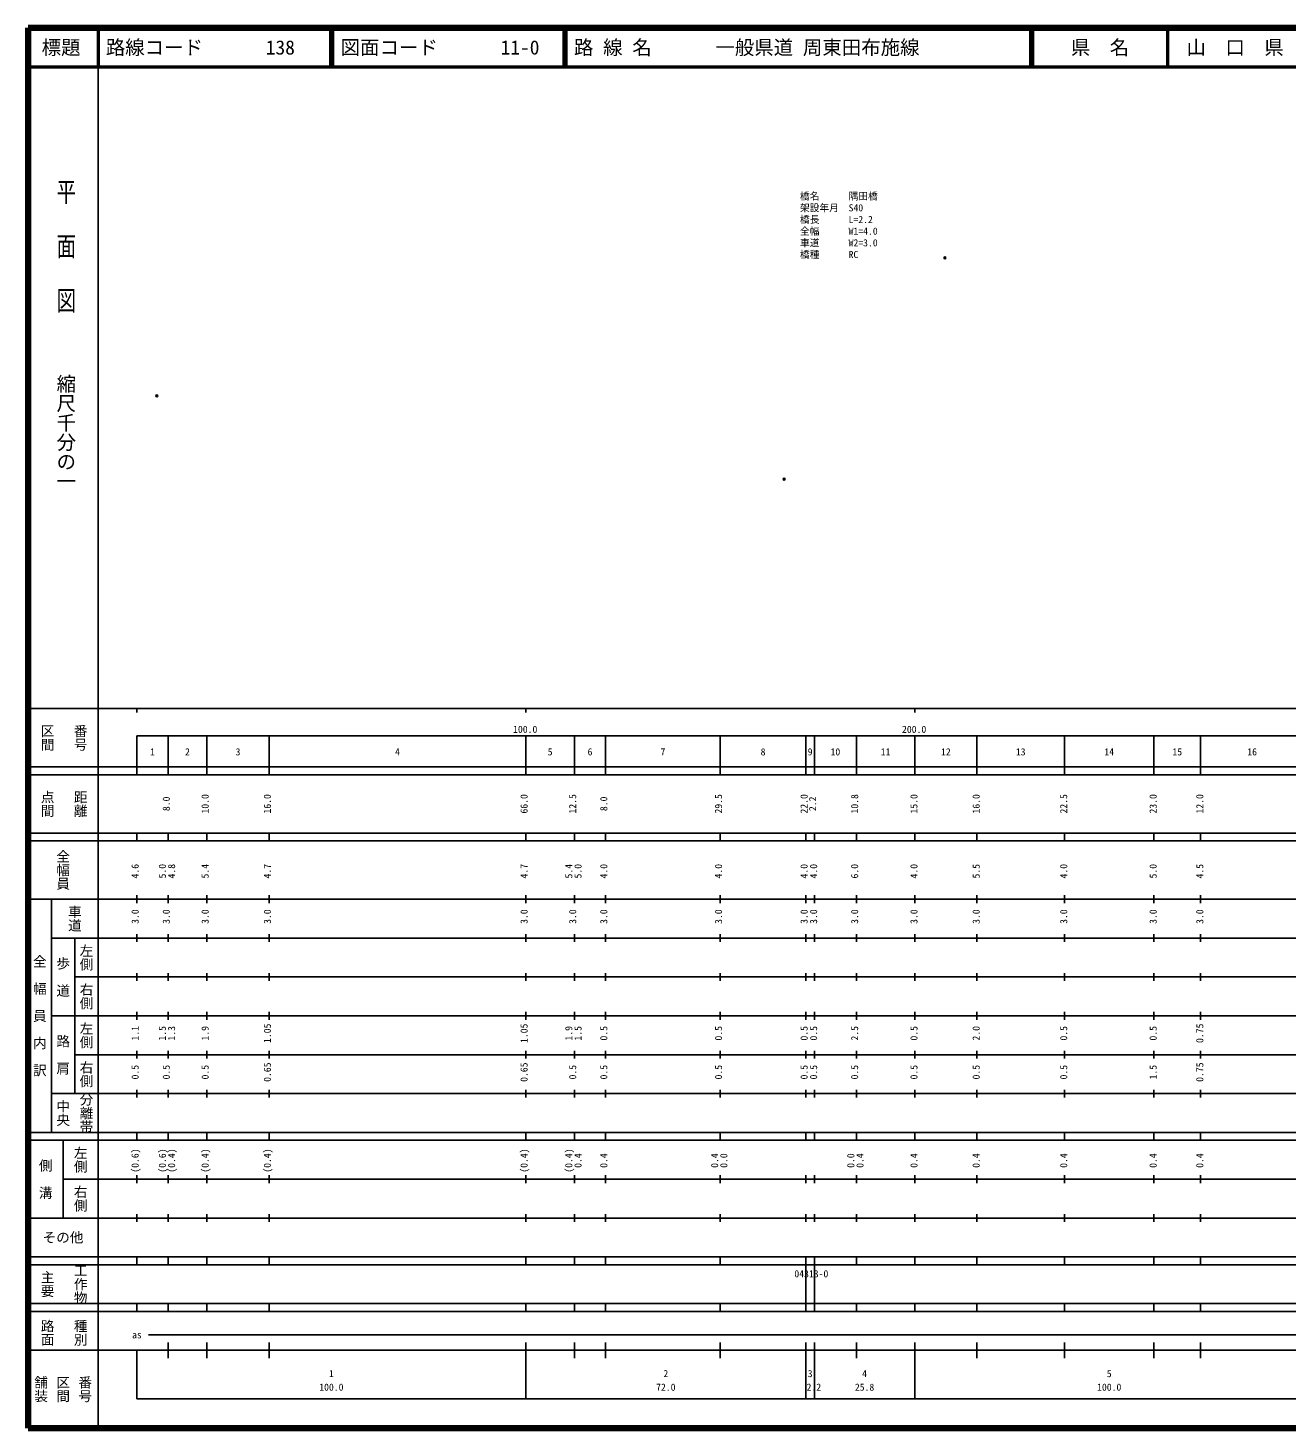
# Model space of a CAD drawing. Units: millimetres on the paper. Extents: x 40 to 680, y 20 to 380.
# Drawn here: x 40 to 363.7, y 20 to 380 of the extents above; entities that cross this region are included whole.
import ezdxf
from ezdxf.enums import TextEntityAlignment as Align

# ---------------------------------------------------------------- set-up
doc = ezdxf.new("R2010")
doc.units = ezdxf.units.MM
doc.header["$PDMODE"] = 32
doc.header["$PDSIZE"] = 0.5
for name, color, linetype in [('M-OTRS', 6, 'Continuous'), ('M-STR-HTXT', 7, 'Continuous'), ('M-TTL-TXT', 7, 'Continuous')]:
    doc.layers.add(name, color=color, linetype=linetype)
for name, color, linetype, lineweight in [('M-TTL', 2, 'Continuous', 140), ('M-TTL-BAND', 7, 'Continuous', 25), ('M-TTL-LINE', 7, 'Continuous', 50)]:
    doc.layers.add(name, color=color, linetype=linetype, lineweight=lineweight)
doc.styles.add('@ＭＳ ゴシック', font='')
doc.styles.add('ＭＳ ゴシック', font='')
doc.styles.get('@ＭＳ ゴシック').set_extended_font_data('@MS Gothic')
doc.styles.get('ＭＳ ゴシック').set_extended_font_data('MS Gothic')

msp = doc.modelspace()

# ---------------------------------------------------------------- linework, layer by layer
at = {"layer": 'M-OTRS'}
for p in [(275.771, 320.895), (73.11, 285.443), (234.418, 264.004)]:
    msp.add_point(p, dxfattribs=at)
at = {"layer": 'M-TTL'}
for p, q in [((40, 380), (40, 20)), ((680, 380), (40, 380)), ((40, 20), (680, 20))]:
    msp.add_line(p, q, dxfattribs=at)
at = {"layer": 'M-TTL-BAND'}
for p, q in [((58, 370), (58, 20)), ((40, 205), (579, 205)), ((68, 205), (68, 204)), ((168, 205), (168, 204)), ((268, 205), (268, 204)), ((68, 198), (579, 198)), ((68, 198), (68, 188)), ((76, 188), (76, 198)), ((86, 188), (86, 198)), ((102, 188), (102, 198)), ((168, 188), (168, 198)), ((180.5, 188), (180.5, 198)), ((188.5, 188), (188.5, 198)), ((218, 188), (218, 198)), ((240, 188), (240, 198)), ((242.2, 188), (242.2, 198)), ((253, 188), (253, 198)), ((268, 188), (268, 198)), ((284, 188), (284, 198)), ((306.5, 188), (306.5, 198)), ((329.5, 188), (329.5, 198)), ((341.5, 188), (341.5, 198)), ((40, 190), (579, 190)), ((40, 188), (579, 188)), ((40, 173), (579, 173)), ((68, 171), (68, 173)), ((76, 171), (76, 173)), ((86, 171), (86, 173)), ((102, 171), (102, 173)), ((168, 171), (168, 173)), ((180.5, 171), (180.5, 173)), ((188.5, 171), (188.5, 173)), ((218, 171), (218, 173)), ((240, 171), (240, 173)), ((242.2, 171), (242.2, 173)), ((253, 171), (253, 173)), ((268, 171), (268, 173)), ((284, 171), (284, 173)), ((306.5, 171), (306.5, 173)), ((329.5, 171), (329.5, 173)), ((341.5, 171), (341.5, 173)), ((40, 171), (579, 171)), ((40, 156), (579, 156)), ((46, 96), (46, 156)), ((68, 155), (68, 157)), ((76, 155), (76, 157)), ((86, 155), (86, 157)), ((102, 155), (102, 157)), ((168, 155), (168, 157)), ((180.5, 155), (180.5, 157)), ((188.5, 155), (188.5, 157)), ((218, 155), (218, 157)), ((240, 155), (240, 157)), ((242.2, 155), (242.2, 157)), ((253, 155), (253, 157)), ((268, 155), (268, 157)), ((284, 155), (284, 157)), ((306.5, 155), (306.5, 157)), ((329.5, 155), (329.5, 157)), ((341.5, 155), (341.5, 157)), ((46, 146), (579, 146)), ((52, 146), (52, 106)), ((68, 145), (68, 147)), ((76, 145), (76, 147)), ((86, 145), (86, 147)), ((102, 145), (102, 147)), ((168, 145), (168, 147)), ((180.5, 145), (180.5, 147)), ((188.5, 145), (188.5, 147)), ((218, 145), (218, 147)), ((240, 145), (240, 147)), ((242.2, 145), (242.2, 147)), ((253, 145), (253, 147)), ((268, 145), (268, 147)), ((284, 145), (284, 147)), ((306.5, 145), (306.5, 147)), ((329.5, 145), (329.5, 147)), ((341.5, 145), (341.5, 147)), ((68, 135), (68, 137)), ((76, 135), (76, 137)), ((86, 135), (86, 137)), ((102, 135), (102, 137)), ((168, 135), (168, 137)), ((180.5, 135), (180.5, 137)), ((188.5, 135), (188.5, 137)), ((218, 135), (218, 137)), ((240, 135), (240, 137)), ((242.2, 135), (242.2, 137)), ((253, 135), (253, 137)), ((268, 135), (268, 137)), ((284, 135), (284, 137)), ((306.5, 135), (306.5, 137)), ((329.5, 135), (329.5, 137)), ((341.5, 135), (341.5, 137)), ((52, 136), (579, 136)), ((46, 126), (579, 126)), ((68, 125), (68, 127)), ((76, 125), (76, 127)), ((86, 125), (86, 127)), ((102, 125), (102, 127)), ((168, 125), (168, 127)), ((180.5, 125), (180.5, 127)), ((188.5, 125), (188.5, 127)), ((218, 125), (218, 127)), ((240, 125), (240, 127)), ((242.2, 125), (242.2, 127)), ((253, 125), (253, 127)), ((268, 125), (268, 127)), ((284, 125), (284, 127)), ((306.5, 125), (306.5, 127)), ((329.5, 125), (329.5, 127)), ((341.5, 125), (341.5, 127)), ((52, 116), (579, 116)), ((68, 115), (68, 117)), ((76, 115), (76, 117)), ((86, 115), (86, 117)), ((102, 115), (102, 117)), ((168, 115), (168, 117)), ((180.5, 115), (180.5, 117)), ((188.5, 115), (188.5, 117)), ((218, 115), (218, 117)), ((240, 115), (240, 117)), ((242.2, 115), (242.2, 117)), ((253, 115), (253, 117)), ((268, 115), (268, 117)), ((284, 115), (284, 117)), ((306.5, 115), (306.5, 117)), ((329.5, 115), (329.5, 117)), ((341.5, 115), (341.5, 117)), ((46, 106), (579, 106)), ((68, 105), (68, 107)), ((76, 105), (76, 107)), ((86, 105), (86, 107)), ((102, 105), (102, 107)), ((168, 105), (168, 107)), ((180.5, 105), (180.5, 107)), ((188.5, 105), (188.5, 107)), ((218, 105), (218, 107)), ((240, 105), (240, 107)), ((242.2, 105), (242.2, 107)), ((253, 105), (253, 107)), ((268, 105), (268, 107)), ((284, 105), (284, 107)), ((306.5, 105), (306.5, 107)), ((329.5, 105), (329.5, 107)), ((341.5, 105), (341.5, 107)), ((40, 96), (579, 96)), ((40, 94), (579, 94)), ((49, 94), (49, 74)), ((68, 94), (68, 96)), ((76, 94), (76, 96)), ((86, 94), (86, 96)), ((102, 94), (102, 96)), ((168, 94), (168, 96)), ((180.5, 94), (180.5, 96)), ((188.5, 94), (188.5, 96)), ((218, 94), (218, 96)), ((240, 94), (240, 96)), ((242.2, 94), (242.2, 96)), ((253, 94), (253, 96)), ((268, 94), (268, 96)), ((284, 94), (284, 96)), ((306.5, 94), (306.5, 96)), ((329.5, 94), (329.5, 96)), ((341.5, 94), (341.5, 96)), ((49, 84), (579, 84)), ((68, 83), (68, 85)), ((76, 83), (76, 85)), ((86, 83), (86, 85)), ((102, 83), (102, 85)), ((168, 83), (168, 85)), ((180.5, 83), (180.5, 85)), ((188.5, 83), (188.5, 85)), ((218, 83), (218, 85)), ((240, 83), (240, 85)), ((242.2, 83), (242.2, 85)), ((253, 83), (253, 85)), ((268, 83), (268, 85)), ((284, 83), (284, 85)), ((306.5, 83), (306.5, 85)), ((329.5, 83), (329.5, 85)), ((341.5, 83), (341.5, 85)), ((40, 74), (579, 74)), ((68, 73), (68, 75)), ((76, 73), (76, 75)), ((86, 73), (86, 75)), ((102, 73), (102, 75)), ((168, 73), (168, 75)), ((180.5, 73), (180.5, 75)), ((188.5, 73), (188.5, 75)), ((218, 73), (218, 75)), ((240, 73), (240, 75)), ((242.2, 73), (242.2, 75)), ((253, 73), (253, 75)), ((268, 73), (268, 75)), ((284, 73), (284, 75)), ((306.5, 73), (306.5, 75)), ((329.5, 73), (329.5, 75)), ((341.5, 73), (341.5, 75)), ((40, 64), (579, 64)), ((40, 62), (579, 62)), ((68, 62), (68, 64)), ((76, 62), (76, 64)), ((86, 62), (86, 64)), ((102, 62), (102, 64)), ((168, 62), (168, 64)), ((180.5, 62), (180.5, 64)), ((188.5, 62), (188.5, 64)), ((218, 62), (218, 64)), ((240, 62), (240, 64)), ((240, 52), (240, 62)), ((242.2, 62), (242.2, 64)), ((242.2, 52), (242.2, 62)), ((253, 62), (253, 64)), ((268, 62), (268, 64)), ((284, 62), (284, 64)), ((306.5, 62), (306.5, 64)), ((329.5, 62), (329.5, 64)), ((341.5, 62), (341.5, 64)), ((40, 52), (579, 52)), ((68, 50), (68, 52)), ((76, 50), (76, 52)), ((86, 50), (86, 52)), ((102, 50), (102, 52)), ((168, 50), (168, 52)), ((180.5, 50), (180.5, 52)), ((188.5, 50), (188.5, 52)), ((218, 50), (218, 52)), ((240, 50), (240, 52)), ((242.2, 50), (242.2, 52)), ((253, 50), (253, 52)), ((268, 50), (268, 52)), ((284, 50), (284, 52)), ((306.5, 50), (306.5, 52)), ((329.5, 50), (329.5, 52)), ((341.5, 50), (341.5, 52)), ((40, 50), (579, 50)), ((71, 44), (565, 44)), ((40, 40), (579, 40)), ((68, 40), (68, 27.5)), ((76, 38), (76, 42)), ((86, 38), (86, 42)), ((102, 38), (102, 42)), ((168, 27.5), (168, 42)), ((180.5, 38), (180.5, 42)), ((188.5, 38), (188.5, 42)), ((218, 38), (218, 42)), ((240, 27.5), (240, 42)), ((242.2, 27.5), (242.2, 42)), ((253, 38), (253, 42)), ((268, 27.5), (268, 42)), ((284, 38), (284, 42)), ((306.5, 38), (306.5, 42)), ((329.5, 38), (329.5, 42)), ((341.5, 38), (341.5, 42)), ((68, 27.5), (579, 27.5))]:
    msp.add_line(p, q, dxfattribs=at)
at = {"layer": 'M-TTL-LINE'}
for p, q in [((58, 380), (58, 370)), ((117.75, 380), (117.75, 370)), ((118.25, 380), (118.25, 370)), ((177.75, 380), (177.75, 370)), ((178.25, 380), (178.25, 370)), ((297.75, 380), (297.75, 370)), ((298.25, 380), (298.25, 370)), ((333, 380), (333, 370)), ((40, 370), (680, 370))]:
    msp.add_line(p, q, dxfattribs=at)

# ---------------------------------------------------------------- texts
at = {"layer": 'M-STR-HTXT', "style": 'ＭＳ ゴシック'}
for s, p in [('橋名\u3000\u3000\u3000隅田橋', (238.491, 335.293)), ('架設年月\u3000S40', (238.491, 332.293)), ('橋長\u3000\u3000\u3000L=2.2', (238.491, 329.293)), ('全幅\u3000\u3000\u3000W1=4.0', (238.491, 326.293)), ('車道\u3000\u3000\u3000W2=3.0', (238.491, 323.293)), ('橋種\u3000\u3000\u3000RC', (238.491, 320.293))]:
    msp.add_text(s, height=1.833, dxfattribs=at).set_placement(p, align=Align.BOTTOM_LEFT)
at = {"layer": 'M-TTL-BAND', "style": '@ＭＳ ゴシック', "width": 1.4}
msp.add_text('平  面  図', height=3.666, rotation=270, dxfattribs=at).set_placement((49.777, 306.475), align=Align.MIDDLE_RIGHT)
at = {"layer": 'M-TTL-BAND', "style": '@ＭＳ ゴシック'}
msp.add_text('縮尺千分の一', height=3.666, rotation=270, dxfattribs=at).set_placement((49.777, 261.03), align=Align.MIDDLE_RIGHT)
for s, p in [('区間', (45, 197.5)), ('番号', (53.5, 197.5)), ('点間', (45, 180.5)), ('距離', (53.5, 180.5)), ('全幅員', (49, 163.5)), ('車道', (52, 151)), ('左側', (55, 141)), ('全\u3000幅\u3000員\u3000内\u3000訳', (43, 126)), ('歩\u3000道', (49, 136)), ('右側', (55, 131)), ('左側', (55, 121)), ('路\u3000肩', (49, 116)), ('右側', (55, 111)), ('分離帯', (55, 101)), ('中央', (49, 101)), ('左側', (53.5, 89)), ('側\u3000溝', (44.5, 84)), ('右側', (53.5, 79)), ('工作物', (53.5, 57)), ('主要', (45, 57)), ('路面', (45, 44.5)), ('種別', (53.5, 44.5)), ('舗装', (43.333, 30)), ('区間', (49, 30)), ('番号', (54.667, 30))]:
    msp.add_text(s, height=2.566, rotation=270, dxfattribs=at).set_placement(p, align=Align.MIDDLE_CENTER)
at = {"layer": 'M-TTL-BAND', "style": 'ＭＳ ゴシック'}
for s, p in [('100.0', (167.844, 198.195)), ('200.0', (267.844, 198.195)), ('1', (72, 192.405)), ('2', (81, 192.405)), ('3', (94, 192.405)), ('4', (135, 192.405)), ('5', (174.25, 192.405)), ('6', (184.5, 192.405)), ('7', (203.25, 192.405)), ('8', (229, 192.405)), ('9', (241.1, 192.405)), ('10', (247.6, 192.405)), ('11', (260.5, 192.405)), ('12', (276, 192.405)), ('13', (295.25, 192.405)), ('14', (318, 192.405)), ('15', (335.5, 192.405)), ('16', (354.75, 192.405)), ('as', (68, 42.5)), ('1', (118, 32.523)), ('2', (204, 32.523)), ('3', (241.1, 32.523)), ('4', (255.1, 32.523)), ('5', (318, 32.523)), ('100.0', (118, 29.033)), ('72.0', (204, 29.033)), ('2.2', (242.053, 29.033)), ('25.8', (255.1, 29.033)), ('100.0', (318, 29.033))]:
    msp.add_text(s, height=1.833, dxfattribs=at).set_placement(p, align=Align.BOTTOM_CENTER)
for s, p in [('8.0', (77, 180.5)), ('10.0', (87, 180.5)), ('16.0', (103, 180.5)), ('66.0', (169, 180.5)), ('12.5', (181.5, 180.5)), ('8.0', (189.5, 180.5)), ('29.5', (219, 180.5)), ('22.0', (241, 180.5)), ('2.2', (243.2, 180.5)), ('10.8', (254, 180.5)), ('15.0', (269.25, 180.5)), ('16.0', (285.25, 180.5)), ('22.5', (307.75, 180.5)), ('23.0', (330.75, 180.5)), ('12.0', (342.75, 180.5)), ('4.6', (69, 163.174)), ('5.0', (76, 163.174)), ('4.8', (78.37, 163.174)), ('5.4', (87, 163.174)), ('4.7', (103, 163.174)), ('4.7', (169, 163.174)), ('5.4', (180.5, 163.174)), ('5.0', (182.87, 163.174)), ('4.0', (189.5, 163.174)), ('4.0', (219, 163.174)), ('4.0', (241, 163.174)), ('4.0', (243.45, 163.174)), ('6.0', (254, 163.174)), ('4.0', (269.25, 163.174)), ('5.5', (285.25, 163.174)), ('4.0', (307.75, 163.174)), ('5.0', (330.75, 163.174)), ('4.5', (342.75, 163.174)), ('3.0', (69, 151.5)), ('3.0', (77, 151.5)), ('3.0', (87, 151.5)), ('3.0', (103, 151.5)), ('3.0', (169, 151.5)), ('3.0', (181.5, 151.5)), ('3.0', (189.5, 151.5)), ('3.0', (219, 151.5)), ('3.0', (241, 151.5)), ('3.0', (243.45, 151.5)), ('3.0', (254, 151.5)), ('3.0', (269.25, 151.5)), ('3.0', (285.25, 151.5)), ('3.0', (307.75, 151.5)), ('3.0', (330.75, 151.5)), ('3.0', (342.75, 151.5)), ('1.1', (69, 121.5)), ('1.5', (76, 121.5)), ('1.3', (78.37, 121.5)), ('1.9', (87, 121.5)), ('1.05', (103, 121.5)), ('1.05', (169, 121.5)), ('1.9', (180.5, 121.5)), ('1.5', (182.87, 121.5)), ('0.5', (189.5, 121.5)), ('0.5', (219, 121.5)), ('0.5', (241, 121.5)), ('0.5', (243.45, 121.5)), ('2.5', (254, 121.5)), ('0.5', (269.25, 121.5)), ('2.0', (285.25, 121.5)), ('0.5', (307.75, 121.5)), ('0.5', (330.75, 121.5)), ('0.75', (342.75, 121.5)), ('0.5', (69, 111.5)), ('0.5', (77, 111.5)), ('0.5', (87, 111.5)), ('0.65', (103, 111.5)), ('0.65', (169, 111.5)), ('0.5', (181.5, 111.5)), ('0.5', (189.5, 111.5)), ('0.5', (219, 111.5)), ('0.5', (241, 111.5)), ('0.5', (243.45, 111.5)), ('0.5', (254, 111.5)), ('0.5', (269.25, 111.5)), ('0.5', (285.25, 111.5)), ('0.5', (307.75, 111.5)), ('1.5', (330.75, 111.5)), ('0.75', (342.75, 111.5)), ('(0.6)', (69, 88.764)), ('(0.6)', (76, 88.764)), ('(0.4)', (78.37, 88.764)), ('(0.4)', (87, 88.764)), ('(0.4)', (103, 88.764)), ('(0.4)', (169, 88.764)), ('(0.4)', (180.5, 88.764)), ('0.4', (182.87, 88.764)), ('0.4', (189.5, 88.764)), ('0.4', (218, 88.764)), ('0.0', (220.37, 88.764)), ('0.0', (253, 88.764)), ('0.4', (255.37, 88.764)), ('0.4', (269.25, 88.764)), ('0.4', (285.25, 88.764)), ('0.4', (307.75, 88.764)), ('0.4', (330.75, 88.764)), ('0.4', (342.75, 88.764))]:
    msp.add_text(s, height=1.833, rotation=90, dxfattribs=at).set_placement(p, align=Align.BOTTOM_CENTER)
for s, height, p in [('その他', 2.566, (49, 69)), ('04313-0', 1.833, (241.411, 59.655))]:
    msp.add_text(s, height=height, dxfattribs=at).set_placement(p, align=Align.MIDDLE_CENTER)
at = {"layer": 'M-TTL-TXT', "style": 'ＭＳ ゴシック'}
for s, p in [('標題', (48.5, 375)), ('県\u3000名', (315.625, 375)), ('山\u3000口\u3000県', (350.375, 375))]:
    msp.add_text(s, height=3.666, dxfattribs=at).set_placement(p, align=Align.MIDDLE_CENTER)
for s, p in [('路線コード', (60, 375)), ('138', (101.142, 375)), ('図面コード', (120.38, 375)), ('11-0', (161.521, 375)), ('路 線 名', (180.38, 375)), ('一般県道 周東田布施線', (216.734, 375))]:
    msp.add_text(s, height=3.666, dxfattribs=at).set_placement(p, align=Align.MIDDLE_LEFT)

doc.saveas('drawing.dxf')
